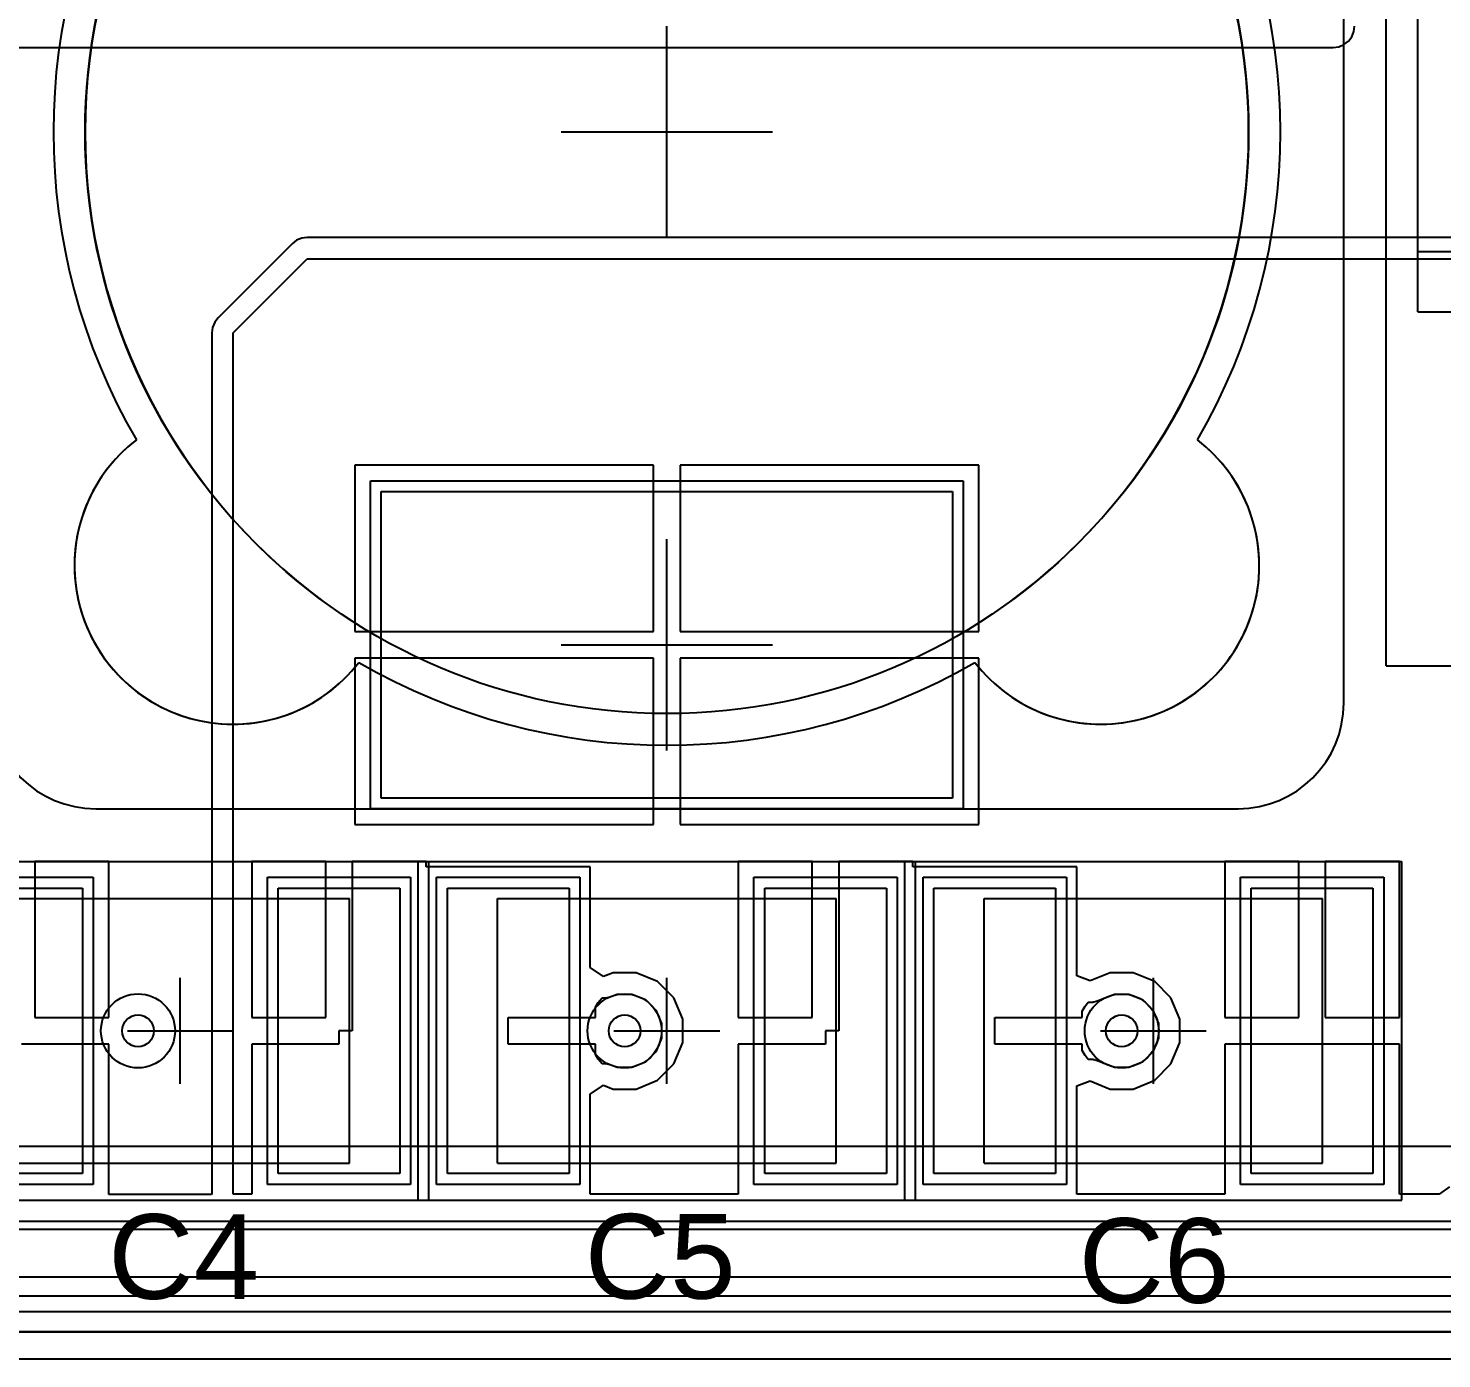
# Model space of a CAD drawing. Header units: millimetres. Extents: x 43 to 5455, y 55 to 5455.
# Drawn here: x 66.56 to 79.93, y 55.5 to 68.08 of the extents above; entities that cross this region are included whole.
import ezdxf

# ---------------------------------------------------------------- set-up
doc = ezdxf.new("R2010")
doc.units = ezdxf.units.MM
for name, color, linetype in [('BottomLayer', 5, 'Continuous'), ('KeepOutLayer', 6, 'Continuous'), ('Mechanical14', 56, 'Continuous'), ('Mechanical15', 56, 'Continuous'), ('Mechanical8', 56, 'Continuous'), ('TopLayer', 1, 'Continuous'), ('TopOverlay', 2, 'Continuous'), ('TopPaste', 8, 'Continuous'), ('TopSolder', 216, 'Continuous'), ('ViaHoleLayer', 16, 'Continuous')]:
    doc.layers.add(name, color=color, linetype=linetype)
doc.styles.add('Arial', font='arial.ttf', dxfattribs={"height": 0.2})

# ---------------------------------------------------------------- blocks, each defined once
blk = doc.blocks.new('CAPC3225X270N_7')
at = {"layer": 'Mechanical14'}
for p, q in [((-1.6, -1.25), (-1.6, 1.25)), ((-1.6, 1.25), (1.6, 1.25)), ((1.6, -1.25), (1.6, 1.25)), ((-1.6, -1.25), (1.6, -1.25))]:
    blk.add_line(p, q, dxfattribs=at)
at = {"layer": 'Mechanical15'}
for p, q in [((-2.35, 1.6), (2.35, 1.6)), ((-2.35, -1.6), (-2.35, 1.6)), ((2.35, -1.6), (2.35, 1.6)), ((0, -0.5), (0, 0.5)), ((0, -0.5), (0, 0.5)), ((-0.5, 0), (0.5, 0)), ((-0.5, 0), (0.5, 0)), ((-2.35, -1.6), (2.35, -1.6))]:
    blk.add_line(p, q, dxfattribs=at)
at = {"layer": 'TopLayer'}
for p, q in [((-2.075, -1.35), (-2.075, 1.35)), ((-2.075, 1.35), (-0.925, 1.35)), ((-0.925, 1.35), (-0.925, -1.35)), ((0.925, -1.35), (0.925, 1.35)), ((0.925, 1.35), (2.075, 1.35)), ((2.075, 1.35), (2.075, -1.35)), ((-0.925, -1.35), (-2.075, -1.35)), ((2.075, -1.35), (0.925, -1.35))]:
    blk.add_line(p, q, dxfattribs=at)
at = {"layer": 'TopOverlay'}
for p, q in [((-0.55, 1.25), (0.55, 1.25)), ((-0.55, -1.25), (0.55, -1.25))]:
    blk.add_line(p, q, dxfattribs=at)
at = {"layer": 'TopPaste'}
for p, q in [((-2.075, -1.35), (-2.075, 1.35)), ((-2.075, 1.35), (-0.925, 1.35)), ((-0.925, 1.35), (-0.925, -1.35)), ((0.925, -1.35), (0.925, 1.35)), ((0.925, 1.35), (2.075, 1.35)), ((2.075, 1.35), (2.075, -1.35)), ((-0.925, -1.35), (-2.075, -1.35)), ((2.075, -1.35), (0.925, -1.35))]:
    blk.add_line(p, q, dxfattribs=at)
at = {"layer": 'TopSolder'}
for p, q in [((-2.177, -1.452), (-2.177, 1.452)), ((-2.177, 1.452), (-0.823, 1.452)), ((-0.823, 1.452), (-0.823, -1.452)), ((0.823, -1.452), (0.823, 1.452)), ((0.823, 1.452), (2.177, 1.452)), ((2.177, 1.452), (2.177, -1.452)), ((-0.823, -1.452), (-2.177, -1.452)), ((2.177, -1.452), (0.823, -1.452))]:
    blk.add_line(p, q, dxfattribs=at)
blk = doc.blocks.new('CAPC3225X270N_9')
at = {"layer": 'Mechanical14'}
for p, q in [((-1.6, 1.25), (1.6, 1.25)), ((-1.6, -1.25), (-1.6, 1.25)), ((1.6, -1.25), (1.6, 1.25)), ((-1.6, -1.25), (1.6, -1.25))]:
    blk.add_line(p, q, dxfattribs=at)
at = {"layer": 'Mechanical15'}
for p, q in [((-2.35, -1.6), (-2.35, 1.6)), ((-2.35, 1.6), (2.35, 1.6)), ((2.35, -1.6), (2.35, 1.6)), ((0, -0.5), (0, 0.5)), ((0, -0.5), (0, 0.5)), ((-0.5, 0), (0.5, 0)), ((-0.5, 0), (0.5, 0)), ((-2.35, -1.6), (2.35, -1.6))]:
    blk.add_line(p, q, dxfattribs=at)
at = {"layer": 'TopLayer'}
for p, q in [((-2.075, -1.35), (-2.075, 1.35)), ((-2.075, 1.35), (-0.925, 1.35)), ((-0.925, 1.35), (-0.925, -1.35)), ((0.925, -1.35), (0.925, 1.35)), ((0.925, 1.35), (2.075, 1.35)), ((2.075, 1.35), (2.075, -1.35)), ((-0.925, -1.35), (-2.075, -1.35)), ((2.075, -1.35), (0.925, -1.35))]:
    blk.add_line(p, q, dxfattribs=at)
at = {"layer": 'TopOverlay'}
for p, q in [((-0.55, 1.25), (0.55, 1.25)), ((-0.55, -1.25), (0.55, -1.25))]:
    blk.add_line(p, q, dxfattribs=at)
at = {"layer": 'TopPaste'}
for p, q in [((-2.075, -1.35), (-2.075, 1.35)), ((-2.075, 1.35), (-0.925, 1.35)), ((-0.925, 1.35), (-0.925, -1.35)), ((0.925, -1.35), (0.925, 1.35)), ((0.925, 1.35), (2.075, 1.35)), ((2.075, 1.35), (2.075, -1.35)), ((-0.925, -1.35), (-2.075, -1.35)), ((2.075, -1.35), (0.925, -1.35))]:
    blk.add_line(p, q, dxfattribs=at)
at = {"layer": 'TopSolder'}
for p, q in [((-2.177, -1.452), (-2.177, 1.452)), ((-2.177, 1.452), (-0.823, 1.452)), ((-0.823, 1.452), (-0.823, -1.452)), ((0.823, -1.452), (0.823, 1.452)), ((0.823, 1.452), (2.177, 1.452)), ((2.177, 1.452), (2.177, -1.452)), ((-0.823, -1.452), (-2.177, -1.452)), ((2.177, -1.452), (0.823, -1.452))]:
    blk.add_line(p, q, dxfattribs=at)
blk = doc.blocks.new('CAPC3225X270N_10')
at = {"layer": 'Mechanical14'}
for p, q in [((-1.6, 1.25), (1.6, 1.25)), ((-1.6, -1.25), (-1.6, 1.25)), ((1.6, -1.25), (1.6, 1.25)), ((-1.6, -1.25), (1.6, -1.25))]:
    blk.add_line(p, q, dxfattribs=at)
at = {"layer": 'Mechanical15'}
for p, q in [((-2.35, -1.6), (-2.35, 1.6)), ((-2.35, 1.6), (2.35, 1.6)), ((2.35, -1.6), (2.35, 1.6)), ((0, -0.5), (0, 0.5)), ((0, -0.5), (0, 0.5)), ((-0.5, 0), (0.5, 0)), ((-0.5, 0), (0.5, 0)), ((-2.35, -1.6), (2.35, -1.6))]:
    blk.add_line(p, q, dxfattribs=at)
at = {"layer": 'TopLayer'}
for p, q in [((-2.075, -1.35), (-2.075, 1.35)), ((-2.075, 1.35), (-0.925, 1.35)), ((-0.925, 1.35), (-0.925, -1.35)), ((0.925, -1.35), (0.925, 1.35)), ((0.925, 1.35), (2.075, 1.35)), ((2.075, 1.35), (2.075, -1.35)), ((-0.925, -1.35), (-2.075, -1.35)), ((2.075, -1.35), (0.925, -1.35))]:
    blk.add_line(p, q, dxfattribs=at)
at = {"layer": 'TopOverlay'}
for p, q in [((-0.55, 1.25), (0.55, 1.25)), ((-0.55, -1.25), (0.55, -1.25))]:
    blk.add_line(p, q, dxfattribs=at)
at = {"layer": 'TopPaste'}
for p, q in [((-2.075, -1.35), (-2.075, 1.35)), ((-2.075, 1.35), (-0.925, 1.35)), ((-0.925, 1.35), (-0.925, -1.35)), ((0.925, -1.35), (0.925, 1.35)), ((0.925, 1.35), (2.075, 1.35)), ((2.075, 1.35), (2.075, -1.35)), ((-0.925, -1.35), (-2.075, -1.35)), ((2.075, -1.35), (0.925, -1.35))]:
    blk.add_line(p, q, dxfattribs=at)
at = {"layer": 'TopSolder'}
for p, q in [((-2.177, -1.452), (-2.177, 1.452)), ((-2.177, 1.452), (-0.823, 1.452)), ((-0.823, 1.452), (-0.823, -1.452)), ((0.823, -1.452), (0.823, 1.452)), ((0.823, 1.452), (2.177, 1.452)), ((2.177, 1.452), (2.177, -1.452)), ((-0.823, -1.452), (-2.177, -1.452)), ((2.177, -1.452), (0.823, -1.452))]:
    blk.add_line(p, q, dxfattribs=at)
blk = doc.blocks.new('TO228P1010X239_3N_R521X544_30')
at = {"layer": 'Mechanical14'}
for p, q in [((-1.932, 3.3), (4.162, 3.3)), ((-1.932, 3.3), (-1.932, -3.3)), ((4.162, 3.3), (4.162, -3.3)), ((4.162, 2.668), (4.456, 2.668)), ((4.456, 2.668), (5.052, 2.006)), ((5.052, 2.006), (5.052, -2.006)), ((5.052, -2.006), (4.456, -2.668)), ((4.162, -2.668), (4.456, -2.668)), ((-1.932, -3.3), (4.162, -3.3))]:
    blk.add_line(p, q, dxfattribs=at)
at = {"layer": 'Mechanical15'}
for p, q in [((-5.85, 3.6), (5.85, 3.6)), ((-5.85, 3.6), (-5.85, -3.6)), ((5.85, 3.6), (5.85, -3.6)), ((0, 0.5), (0, -0.5)), ((-0.5, 0), (0.5, 0)), ((-5.85, -3.6), (5.85, -3.6))]:
    blk.add_line(p, q, dxfattribs=at)
at = {"layer": 'TopLayer'}
for p, q in [((-5.575, 2.78), (-2.925, 2.78)), ((-5.575, 1.78), (-5.575, 2.78)), ((-2.925, 2.78), (-2.925, 1.78)), ((-0.35, 2.775), (5.55, 2.775)), ((-0.35, -2.775), (-0.35, 2.775)), ((5.55, 2.775), (5.55, -2.775)), ((-2.925, 1.78), (-5.575, 1.78)), ((-5.575, -1.78), (-2.925, -1.78)), ((-5.575, -2.78), (-5.575, -1.78)), ((-2.925, -1.78), (-2.925, -2.78)), ((-2.925, -2.78), (-5.575, -2.78)), ((5.55, -2.775), (-0.35, -2.775))]:
    blk.add_line(p, q, dxfattribs=at)
at = {"layer": 'TopOverlay'}
for p, q in [((-2.5, 3.3), (-0.7, 3.3)), ((-2.5, 3.3), (-2.5, -3.3)), ((-2.5, -3.3), (-0.7, -3.3))]:
    blk.add_line(p, q, dxfattribs=at)
at = {"layer": 'TopPaste'}
for p, q in [((-5.575, 2.78), (-2.925, 2.78)), ((-5.575, 1.78), (-5.575, 2.78)), ((-2.925, 2.78), (-2.925, 1.78)), ((-0.35, 2.775), (5.55, 2.775)), ((-0.35, -2.775), (-0.35, 2.775)), ((5.55, 2.775), (5.55, -2.775)), ((2.25, 2.07), (0.35, 2.07)), ((0.35, 2.07), (0.35, 0.35)), ((2.25, 0.35), (2.25, 2.07)), ((4.85, 2.07), (2.95, 2.07)), ((2.95, 2.07), (2.95, 0.35)), ((4.85, 0.35), (4.85, 2.07)), ((-2.925, 1.78), (-5.575, 1.78)), ((0.35, 0.35), (0.35, 0.35)), ((0.35, 0.35), (2.25, 0.35)), ((2.95, 0.35), (2.95, 0.35)), ((2.95, 0.35), (4.85, 0.35)), ((2.25, -0.35), (0.35, -0.35)), ((0.35, -0.35), (0.35, -2.07)), ((2.25, -2.07), (2.25, -0.35)), ((4.85, -0.35), (2.95, -0.35)), ((2.95, -0.35), (2.95, -2.07)), ((4.85, -2.07), (4.85, -0.35)), ((-5.575, -1.78), (-2.925, -1.78)), ((-5.575, -2.78), (-5.575, -1.78)), ((-2.925, -1.78), (-2.925, -2.78)), ((0.35, -2.07), (0.35, -2.07)), ((0.35, -2.07), (2.25, -2.07)), ((2.95, -2.07), (2.95, -2.07)), ((2.95, -2.07), (4.85, -2.07)), ((-2.925, -2.78), (-5.575, -2.78)), ((5.55, -2.775), (-0.35, -2.775))]:
    blk.add_line(p, q, dxfattribs=at)
at = {"layer": 'TopSolder'}
for p, q in [((-5.677, 2.882), (-2.823, 2.882)), ((-5.677, 1.678), (-5.677, 2.882)), ((-2.823, 2.882), (-2.823, 1.678)), ((-0.452, 2.877), (5.652, 2.877)), ((-0.452, -2.877), (-0.452, 2.877)), ((5.652, 2.877), (5.652, -2.877)), ((-2.823, 1.678), (-5.677, 1.678)), ((-5.677, -1.678), (-2.823, -1.678)), ((-5.677, -2.882), (-5.677, -1.678)), ((-2.823, -1.678), (-2.823, -2.882)), ((-2.823, -2.882), (-5.677, -2.882)), ((5.652, -2.877), (-0.452, -2.877))]:
    blk.add_line(p, q, dxfattribs=at)
blk = doc.blocks.new('IND_BOURNS_PM127SH_34')
at = {"layer": 'Mechanical14'}
for p, q in [((-6.4, 5.4), (-6.4, -5.4)), ((-5.4, -6.4), (5.4, -6.4))]:
    blk.add_line(p, q, dxfattribs=at)
blk.add_circle((0, 0), 5.5, dxfattribs=at)
for centre, radius, start, end in [((-5.4, 5.4), 1, 90, 180), ((0, 0), 5.8, 59.8595, 120.1405), ((-4.101, 4.101), 1.5, 37.5703, 232.4297), ((0, 0), 5.8, 149.8595, 210.1405), ((-4.101, -4.101), 1.5, 127.5703, 322.4297), ((0, 0), 5.8, 239.8595, 300.1405), ((-5.4, -5.4), 1, 180, 270)]:
    blk.add_arc(centre, radius, start, end, dxfattribs=at)
at = {"layer": 'Mechanical8'}
for p, q in [((-4.85, 1), (-4.85, 0)), ((0, 1), (0, 0)), ((-5.85, 0), (-4.85, 0)), ((-4.85, 0), (-4.85, -1)), ((-4.85, 0), (-3.85, 0)), ((-1, 0), (0, 0)), ((0, 0), (0, -1)), ((0, 0), (1, 0))]:
    blk.add_line(p, q, dxfattribs=at)
at = {"layer": 'TopLayer'}
for p, q in [((-6.3, 2.7), (-3.4, 2.7)), ((-6.3, -2.7), (-6.3, 2.7)), ((-3.4, 2.7), (-3.4, -2.7)), ((-3.4, -2.7), (-6.3, -2.7))]:
    blk.add_line(p, q, dxfattribs=at)
at = {"layer": 'TopOverlay'}
for p, q in [((-6.4, 5.4), (-6.4, 3.1)), ((-6.4, -3.1), (-6.4, -5.4)), ((-5.4, -6.4), (5.4, -6.4))]:
    blk.add_line(p, q, dxfattribs=at)
for centre, radius, start, end in [((-5.4, 5.4), 1, 90, 180), ((0, 0), 5.8, 59.8595, 120.1405), ((-4.101, 4.101), 1.5, 37.5703, 221.8728), ((0, 0), 5.5, 34.3077, 145.6923), ((-4.101, -4.101), 1.5, 138.1272, 322.4297), ((0, 0), 5.5, 214.3077, 325.6923), ((0, 0), 5.8, 239.8595, 300.1405), ((-5.4, -5.4), 1, 180, 270)]:
    blk.add_arc(centre, radius, start, end, dxfattribs=at)
at = {"layer": 'TopPaste'}
for p, q in [((-6.3, 2.7), (-3.4, 2.7)), ((-6.3, -2.7), (-6.3, 2.7)), ((-3.4, 2.7), (-3.4, -2.7)), ((-3.4, -2.7), (-6.3, -2.7))]:
    blk.add_line(p, q, dxfattribs=at)
at = {"layer": 'TopSolder'}
for p, q in [((-6.402, 2.802), (-3.298, 2.802)), ((-6.402, -2.802), (-6.402, 2.802)), ((-3.298, 2.802), (-3.298, -2.802)), ((-3.298, -2.802), (-6.402, -2.802))]:
    blk.add_line(p, q, dxfattribs=at)

msp = doc.modelspace()

# ---------------------------------------------------------------- linework, layer by layer
at = {"layer": 'BottomLayer'}
for p, q in [((80.939, 57.506), (51.238, 57.506)), ((50.946, 56.8), (81.231, 56.8)), ((50.946, 56.094), (81.231, 56.094)), ((105.167, 55.755), (49.527, 55.755))]:
    msp.add_line(p, q, dxfattribs=at)
for centre in [(67.6, 58.6), (72.2, 58.6), (76.9, 58.6)]:
    msp.add_circle(centre, 0.35, dxfattribs=at)
at = {"layer": 'KeepOutLayer'}
msp.add_line((49.4, 55.5), (106.4, 55.5), dxfattribs=at)
at = {"layer": 'TopLayer'}
for p, q in [((79.075, 67.999), (79.095, 68.048)), ((79.095, 68.048), (79.102, 68.1)), ((64.86, 67.898), (78.9, 67.898)), ((78.9, 67.898), (78.952, 67.905)), ((78.952, 67.905), (79.001, 67.925)), ((79.001, 67.925), (79.043, 67.957)), ((79.043, 67.957), (79.075, 67.999)), ((69.057, 66.043), (68.357, 65.343)), ((69.099, 66.075), (69.057, 66.043)), ((69.057, 66.043), (69.057, 66.043)), ((69.148, 66.095), (69.099, 66.075)), ((69.2, 66.102), (69.148, 66.095)), ((84.972, 66.102), (69.2, 66.102)), ((68.5, 65.2), (69.2, 65.9)), ((69.2, 65.9), (84.972, 65.9)), ((68.305, 65.252), (68.298, 65.2)), ((68.325, 65.301), (68.305, 65.252)), ((68.357, 65.343), (68.325, 65.301)), ((68.298, 65.2), (68.298, 57.056)), ((68.5, 57.056), (68.5, 65.2)), ((72.475, 63.95), (69.65, 63.95)), ((69.65, 63.95), (69.65, 62.375)), ((72.475, 62.375), (72.475, 63.95)), ((75.55, 63.95), (72.725, 63.95)), ((72.725, 63.95), (72.725, 62.375)), ((75.55, 62.375), (75.55, 63.95)), ((69.65, 62.375), (72.475, 62.375)), ((72.725, 62.375), (75.55, 62.375)), ((72.475, 62.125), (69.65, 62.125)), ((69.65, 62.125), (69.65, 60.55)), ((72.475, 60.55), (72.475, 62.125)), ((75.55, 62.125), (72.725, 62.125)), ((72.725, 62.125), (72.725, 60.55)), ((75.55, 60.55), (75.55, 62.125)), ((69.65, 60.55), (72.475, 60.55)), ((72.725, 60.55), (75.55, 60.55)), ((67.325, 60.2), (66.625, 60.2)), ((66.625, 60.2), (66.625, 58.725)), ((67.325, 58.725), (67.325, 60.2)), ((69.375, 60.2), (68.675, 60.2)), ((68.675, 60.2), (68.675, 58.725)), ((69.375, 58.725), (69.375, 60.2)), ((70.325, 60.2), (69.625, 60.2)), ((69.625, 60.2), (69.625, 58.6)), ((70.325, 60.15), (70.325, 60.2)), ((71.875, 60.15), (70.325, 60.15)), ((71.875, 59.198), (71.875, 60.15)), ((73.975, 60.2), (73.275, 60.2)), ((73.275, 60.2), (73.275, 58.725)), ((73.975, 58.725), (73.975, 60.2)), ((74.925, 60.2), (74.225, 60.2)), ((74.225, 60.2), (74.225, 58.6)), ((74.925, 60.15), (74.925, 60.2)), ((76.475, 60.15), (74.925, 60.15)), ((76.475, 59.119), (76.475, 60.15)), ((78.575, 60.2), (77.875, 60.2)), ((77.875, 60.2), (77.875, 58.725)), ((78.575, 58.725), (78.575, 60.2)), ((79.525, 60.2), (78.825, 60.2)), ((78.825, 60.2), (78.825, 58.725)), ((79.525, 58.725), (79.525, 60.2)), ((72.002, 59.113), (71.875, 59.198)), ((72.091, 59.15), (72.002, 59.113)), ((72.309, 59.15), (72.091, 59.15)), ((72.512, 59.066), (72.309, 59.15)), ((72.666, 58.912), (72.512, 59.066)), ((76.602, 59.072), (76.475, 59.119)), ((76.791, 59.15), (76.602, 59.072)), ((77.009, 59.15), (76.791, 59.15)), ((77.212, 59.066), (77.009, 59.15)), ((77.366, 58.912), (77.212, 59.066)), ((72.079, 58.927), (72.131, 58.948)), ((72.131, 58.948), (72.269, 58.948)), ((72.269, 58.948), (72.397, 58.895)), ((76.679, 58.886), (76.831, 58.948)), ((76.831, 58.948), (76.969, 58.948)), ((76.969, 58.948), (77.097, 58.895)), ((71.925, 58.823), (71.928, 58.831)), ((71.925, 58.725), (71.925, 58.823)), ((71.928, 58.831), (71.949, 58.867)), ((71.949, 58.867), (71.989, 58.912)), ((71.989, 58.912), (72.009, 58.913)), ((72.009, 58.913), (72.028, 58.913)), ((72.028, 58.913), (72.035, 58.915)), ((72.035, 58.915), (72.041, 58.915)), ((72.041, 58.915), (72.06, 58.922)), ((72.06, 58.922), (72.079, 58.927)), ((72.397, 58.895), (72.495, 58.797)), ((72.75, 58.709), (72.666, 58.912)), ((76.526, 58.785), (76.554, 58.833)), ((76.554, 58.833), (76.584, 58.871)), ((76.584, 58.871), (76.606, 58.872)), ((76.606, 58.872), (76.628, 58.872)), ((76.628, 58.872), (76.632, 58.873)), ((76.632, 58.873), (76.636, 58.873)), ((76.636, 58.873), (76.658, 58.88)), ((76.658, 58.88), (76.679, 58.886)), ((77.097, 58.895), (77.195, 58.797)), ((77.45, 58.709), (77.366, 58.912)), ((66.625, 58.725), (67.325, 58.725)), ((68.675, 58.725), (69.375, 58.725)), ((71.1, 58.475), (71.1, 58.725)), ((71.1, 58.725), (71.925, 58.725)), ((72.495, 58.797), (72.548, 58.669)), ((72.548, 58.669), (72.548, 58.531)), ((72.75, 58.491), (72.75, 58.709)), ((73.275, 58.725), (73.975, 58.725)), ((75.7, 58.475), (75.7, 58.725)), ((75.7, 58.725), (76.525, 58.725)), ((76.525, 58.782), (76.526, 58.785)), ((76.525, 58.725), (76.525, 58.782)), ((77.195, 58.797), (77.248, 58.669)), ((77.248, 58.669), (77.248, 58.531)), ((77.45, 58.491), (77.45, 58.709)), ((77.875, 58.725), (78.575, 58.725)), ((78.825, 58.725), (79.525, 58.725)), ((69.625, 58.6), (69.5, 58.6)), ((69.5, 58.6), (69.5, 58.475)), ((74.225, 58.6), (74.1, 58.6)), ((74.1, 58.6), (74.1, 58.475)), ((67.325, 58.475), (66.5, 58.475)), ((67.325, 57.053), (67.325, 58.475)), ((69.5, 58.475), (68.675, 58.475)), ((68.675, 58.475), (68.675, 57.056)), ((71.925, 58.475), (71.1, 58.475)), ((71.925, 58.377), (71.925, 58.475)), ((72.495, 58.403), (72.397, 58.305)), ((72.548, 58.531), (72.495, 58.403)), ((72.666, 58.288), (72.75, 58.491)), ((74.1, 58.475), (73.275, 58.475)), ((73.275, 58.475), (73.275, 57.056)), ((76.525, 58.475), (75.7, 58.475)), ((76.525, 58.418), (76.525, 58.475)), ((76.526, 58.415), (76.525, 58.418)), ((76.554, 58.367), (76.526, 58.415)), ((77.195, 58.403), (77.097, 58.305)), ((77.248, 58.531), (77.195, 58.403)), ((77.366, 58.288), (77.45, 58.491)), ((78.7, 58.475), (77.875, 58.475)), ((77.875, 58.475), (77.875, 57.056)), ((79.525, 58.475), (78.7, 58.475)), ((79.525, 57.056), (79.525, 58.475)), ((71.928, 58.369), (71.925, 58.377)), ((71.949, 58.333), (71.928, 58.369)), ((71.989, 58.288), (71.949, 58.333)), ((72.009, 58.287), (71.989, 58.288)), ((72.028, 58.287), (72.009, 58.287)), ((72.035, 58.285), (72.028, 58.287)), ((72.041, 58.285), (72.035, 58.285)), ((72.06, 58.278), (72.041, 58.285)), ((72.079, 58.273), (72.06, 58.278)), ((72.131, 58.252), (72.079, 58.273)), ((72.397, 58.305), (72.269, 58.252)), ((72.512, 58.134), (72.666, 58.288)), ((76.584, 58.329), (76.554, 58.367)), ((76.606, 58.328), (76.584, 58.329)), ((76.628, 58.328), (76.606, 58.328)), ((76.632, 58.327), (76.628, 58.328)), ((76.636, 58.327), (76.632, 58.327)), ((76.658, 58.32), (76.636, 58.327)), ((76.679, 58.314), (76.658, 58.32)), ((76.831, 58.252), (76.679, 58.314)), ((77.097, 58.305), (76.969, 58.252)), ((77.212, 58.134), (77.366, 58.288)), ((72.269, 58.252), (72.131, 58.252)), ((72.309, 58.05), (72.512, 58.134)), ((76.969, 58.252), (76.831, 58.252)), ((77.009, 58.05), (77.212, 58.134)), ((71.875, 58.002), (72.002, 58.087)), ((71.875, 57.056), (71.875, 58.002)), ((72.002, 58.087), (72.091, 58.05)), ((72.091, 58.05), (72.309, 58.05)), ((76.475, 58.081), (76.602, 58.128)), ((76.475, 57.056), (76.475, 58.081)), ((76.602, 58.128), (76.791, 58.05)), ((76.791, 58.05), (77.009, 58.05)), ((80, 57.125), (79.901, 57.056)), ((68.295, 57.053), (67.325, 57.053)), ((68.298, 57.056), (68.295, 57.053)), ((68.675, 57.056), (68.5, 57.056)), ((73.275, 57.056), (71.875, 57.056)), ((77.875, 57.056), (76.475, 57.056)), ((79.901, 57.056), (79.525, 57.056)), ((65.99, 56.725), (88.429, 56.725)), ((65.804, 56.275), (97.25, 56.275)), ((65.804, 55.947), (97.25, 55.947)), ((105.315, 55.752), (49.5, 55.752))]:
    msp.add_line(p, q, dxfattribs=at)
for centre in [(67.6, 58.6), (72.2, 58.6), (76.9, 58.6)]:
    msp.add_circle(centre, 0.35, dxfattribs=at)
at = {"layer": 'ViaHoleLayer'}
for centre in [(67.6, 58.6), (72.2, 58.6), (76.9, 58.6)]:
    msp.add_circle(centre, 0.15, dxfattribs=at)

# ---------------------------------------------------------------- block references
at = {"rotation": 90}
for name, p in [('TO228P1010X239_3N_R521X544_30', (83, 67.9)), ('IND_BOURNS_PM127SH_34', (72.6, 67.1))]:
    msp.add_blockref(name, p, dxfattribs=at)
for name, p in [('CAPC3225X270N_7', (68, 58.6)), ('CAPC3225X270N_9', (72.6, 58.6)), ('CAPC3225X270N_10', (77.2, 58.6))]:
    msp.add_blockref(name, p)

# ---------------------------------------------------------------- texts
at = {"layer": 'TopOverlay', "style": 'Arial'}
for s, p in [('C4', (67.318, 56.066)), ('C5', (71.823, 56.068)), ('C6', (76.493, 56.028))]:
    msp.add_text(s, height=0.8, dxfattribs=at).set_placement(p)

doc.saveas('drawing.dxf')
